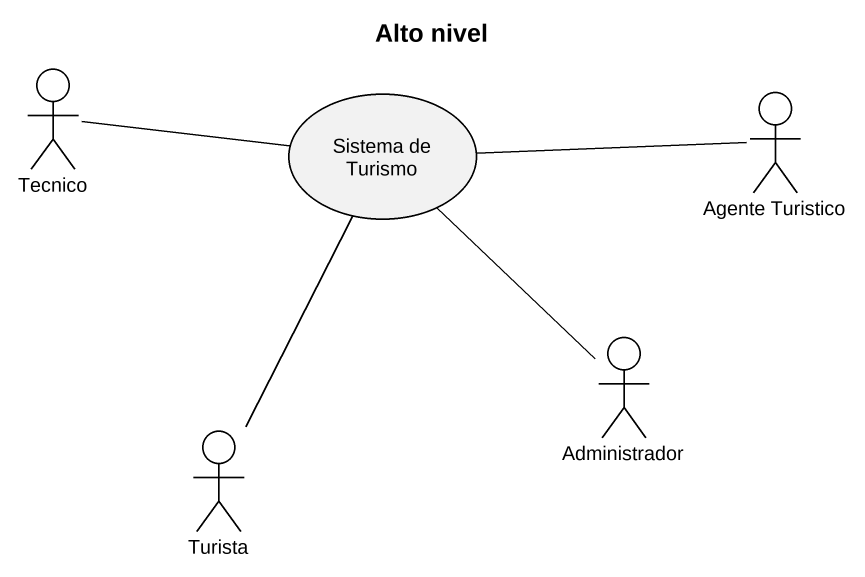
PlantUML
@startuml
title Alto nivel
actor Tecnico
usecase "Sistema de Turismo" as Sistema_de_Turismo
actor "Agente Turistico" as Agente_Turistico
actor Administrador
actor Turista
Tecnico -right- Sistema_de_Turismo
Agente_Turistico -left- Sistema_de_Turismo
Administrador -up- Sistema_de_Turismo
Turista -up- Sistema_de_Turismo
@enduml
